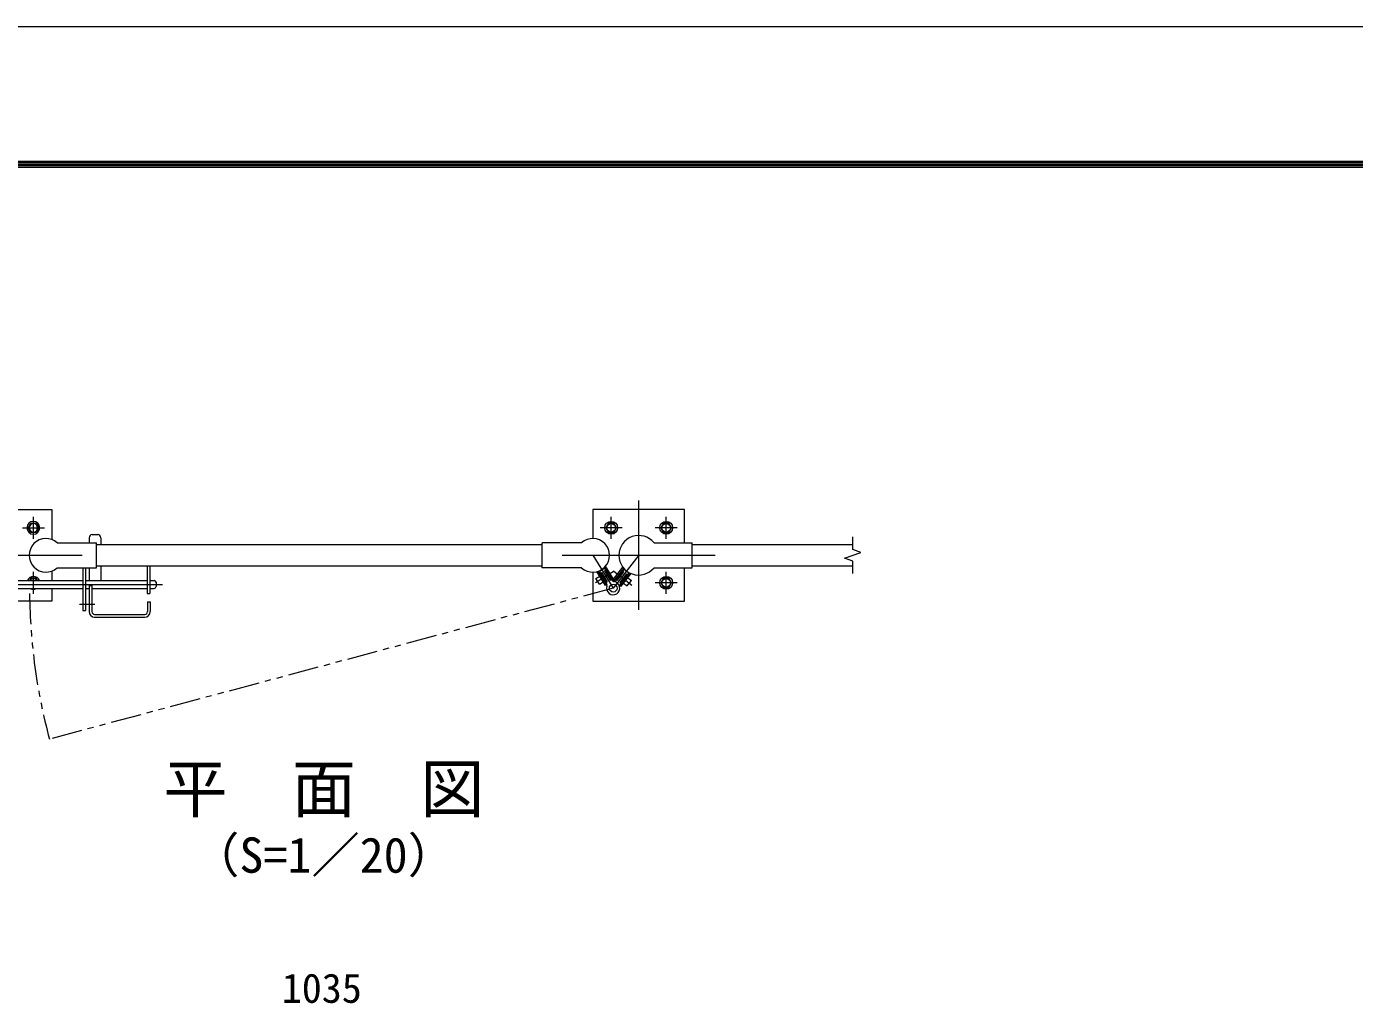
# Model space of a CAD drawing. Units: millimetres, scale not verified. Extents: x -4200 to 4200, y -2970 to 2970.
# Drawn here: x -2585 to -413, y 1372 to 2970 of the extents above; entities that cross this region are included whole.
import ezdxf
from ezdxf.enums import TextEntityAlignment as Align

# ---------------------------------------------------------------- set-up
doc = ezdxf.new("R2010")
doc.units = ezdxf.units.MM
doc.header["$LTSCALE"] = 20
doc.linetypes.add('USER1', pattern=[50.8, 31.75, -6.35, 6.35, -6.35])
doc.linetypes.add('USER2', pattern=[5, 2.5, -0.5, 0.5, -0.5, 0.5, -0.5])
doc.layers.add('0-0_D-TTL-TXT', color=7, linetype='Continuous')
for name, color, linetype, lineweight in [('0-1_D-BMK', 2, 'USER1', 13), ('0-2_D-STR1', 1, 'Continuous', 18), ('0-3_D-STR3', 3, 'Continuous', 13), ('0-4_D-STR-DIM', 7, 'Continuous', 9), ('0-5_0', 3, 'Continuous', 18), ('0-8_D-TTL', 7, 'Continuous', 9)]:
    doc.layers.add(name, color=color, linetype=linetype, lineweight=lineweight)
doc.styles.add('ＭＳ ゴシック', font='')
doc.styles.get('ＭＳ ゴシック').set_extended_font_data('MS Gothic')

# ---------------------------------------------------------------- blocks, each defined once
blk = doc.blocks.new('M10-平')
at = {"layer": '0-5_0'}
blk.add_lwpolyline([(152.6, -88.1), (152.6, 88.1), (0, 176.2), (-152.6, 88.1), (-152.6, -88.1), (0, -176.2)], close=True, dxfattribs=at)
for radius in [210, 138.5]:
    blk.add_circle((0, 0), radius, dxfattribs=at)

msp = doc.modelspace()

# ---------------------------------------------------------------- linework, layer by layer
at = {"layer": '0-1_D-BMK'}
for p, q in [((-1584.05, 2015.38), (-1584.05, 2194.33)), ((-2574.05, 2131.94), (-2574.05, 2167.77)), ((-1629.05, 2131.94), (-1629.05, 2167.77)), ((-1539.05, 2131.94), (-1539.05, 2167.77)), ((-2591.96, 2149.85), (-2556.13, 2149.85)), ((-1611.13, 2149.85), (-1646.96, 2149.85)), ((-1521.13, 2149.85), (-1556.96, 2149.85)), ((-2744.05, 2104.85), (-2494.05, 2104.85)), ((-1709.05, 2104.85), (-1459.05, 2104.85)), ((-1659.2, 2104.85), (-1625.78, 2051.04)), ((-1584.05, 2104.85), (-1625.78, 2051.04)), ((-2574.05, 2041.94), (-2574.05, 2077.77)), ((-1624.2, 2078.85), (-1654.64, 2059.95)), ((-1624.56, 2078.95), (-1595.11, 2056.11)), ((-1539.05, 2041.94), (-1539.05, 2077.77)), ((-2680.36, 2057.15), (-2362.7, 2057.15)), ((-1521.13, 2059.85), (-1556.96, 2059.85)), ((-2498.82, 2024.65), (-2473.68, 2024.65))]:
    msp.add_line(p, q, dxfattribs=at)
at = {"layer": '0-1_D-BMK', "linetype": 'USER2'}
msp.add_line((-1625.78, 2051.04), (-2547.79, 1803.98), dxfattribs=at)
msp.add_arc((-1625.78, 2051.04), 954.54, 180.5332, 195, dxfattribs=at)
at = {"layer": '0-2_D-STR1'}
for p, q in [((-2470.9, 2122.35), (-1741.7, 2122.35)), ((-1496.55, 2122.35), (-1234.05, 2122.35)), ((-2470.9, 2087.35), (-1741.7, 2087.35)), ((-1496.55, 2087.35), (-1234.05, 2087.35))]:
    msp.add_line(p, q, dxfattribs=at)
at = {"layer": '0-3_D-STR3'}
for p, q in [((-2482.9, 2133.65), (-2482.9, 2125.2)), ((-2477.9, 2138.65), (-2468.9, 2138.65)), ((-2463.9, 2133.65), (-2463.9, 2122.35)), ((-2534.9, 2125.2), (-2470.9, 2125.2)), ((-1677.69, 2125.2), (-1741.7, 2125.2)), ((-1558.9, 2125.2), (-1496.55, 2125.2)), ((-2463.9, 2087.35), (-2463.9, 2063.65)), ((-2387.9, 2087.35), (-2387.9, 2042.15)), ((-2383.4, 2087.35), (-2383.4, 2042.15)), ((-1626.11, 2062.95), (-1639.94, 2085.22)), ((-1624.16, 2064.17), (-1638.31, 2086.96)), ((-1625.02, 2065.56), (-1609.76, 2085.23)), ((-2616.75, 2063.65), (-2493.4, 2063.65)), ((-2567.42, 2063.64), (-2569.64, 2067.48)), ((-2544.05, 2078.99), (-2544.05, 2063.65)), ((-2488.9, 2084.5), (-2488.9, 2014.65)), ((-2488.9, 2063.65), (-2387.9, 2063.65)), ((-2482.9, 2084.5), (-2482.9, 2063.65)), ((-2383.4, 2063.65), (-2376.4, 2063.65)), ((-1654.11, 2066.71), (-1647.73, 2070.66)), ((-1648.3, 2057.36), (-1654.11, 2066.71)), ((-1638.24, 2055.37), (-1652.42, 2078.2)), ((-1636.31, 2056.62), (-1650.13, 2078.89)), ((-1647.8, 2078.91), (-1648.12, 2077.54)), ((-1648.12, 2077.54), (-1636.48, 2058.79)), ((-1647.8, 2078.91), (-1641, 2083.14)), ((-1646.8, 2075.41), (-1645.1, 2076.47)), ((-1645.78, 2071.88), (-1644.93, 2072.4)), ((-1645.1, 2076.47), (-1635.6, 2061.18)), ((-1639.13, 2063.06), (-1644.93, 2072.4)), ((-1641, 2083.14), (-1639.62, 2082.81)), ((-1640, 2079.63), (-1638.3, 2080.69)), ((-1640, 2079.63), (-1630.51, 2064.34)), ((-1639.62, 2082.81), (-1627.98, 2064.07)), ((-1630.51, 2064.34), (-1628.81, 2065.4)), ((-1626.11, 2062.95), (-1624.16, 2064.17)), ((-1624.21, 2062.85), (-1625.12, 2063.57)), ((-1624.21, 2062.85), (-1608.27, 2083.41)), ((-1621.27, 2065.01), (-1619.69, 2063.78)), ((-1608.66, 2078.01), (-1619.69, 2063.78)), ((-1603.92, 2074.33), (-1614.95, 2060.1)), ((-1614.72, 2055.5), (-1598.78, 2076.06)), ((-1600.81, 2075.08), (-1614.33, 2057.64)), ((-1612.9, 2054.09), (-1596.65, 2075.06)), ((-1611.34, 2061.5), (-1604.6, 2070.19)), ((-1610.24, 2079.23), (-1608.66, 2078.01)), ((-1607.31, 2081.38), (-1600.98, 2076.48)), ((-1604.6, 2070.19), (-1603.81, 2069.58)), ((-1603.92, 2074.33), (-1602.34, 2073.1)), ((-1602.8, 2054.88), (-1596.06, 2063.57)), ((-1601.99, 2068.17), (-1596.06, 2063.57)), ((-1600.98, 2076.48), (-1600.81, 2075.08)), ((-2616.75, 2050.65), (-2493.4, 2050.65)), ((-2488.9, 2050.65), (-2482.9, 2050.65)), ((-2482.9, 2055.65), (-2482.9, 2012.65)), ((-2482.9, 2055.65), (-2478.4, 2055.65)), ((-2478.4, 2055.65), (-2478.4, 2012.65)), ((-2478.4, 2050.65), (-2387.9, 2050.65)), ((-2387.9, 2042.15), (-2383.4, 2042.15)), ((-2383.4, 2050.65), (-2376.4, 2050.65)), ((-2373.4, 2060.65), (-2373.4, 2053.65)), ((-1648.3, 2057.36), (-1641.93, 2061.32)), ((-1639.98, 2062.53), (-1639.13, 2063.06)), ((-1636.31, 2056.62), (-1638.26, 2055.41)), ((-1637.3, 2060.12), (-1635.6, 2061.18)), ((-1614.95, 2060.1), (-1613.37, 2058.88)), ((-1614.72, 2055.5), (-1612.9, 2054.09)), ((-1611.34, 2061.5), (-1610.55, 2060.88)), ((-1608.73, 2059.47), (-1602.8, 2054.88)), ((-2387.4, 2028.65), (-2387.4, 2012.65)), ((-2387.4, 2028.65), (-2382.9, 2028.65)), ((-2382.9, 2028.65), (-2382.9, 2012.65)), ((-2473.9, 2008.15), (-2391.9, 2008.15)), ((-2473.9, 2003.65), (-2391.9, 2003.65))]:
    msp.add_line(p, q, dxfattribs=at)
for points in [[(-2694.05, 2125.2), (-2694.05, 2179.85), (-2544.05, 2179.85), (-2544.05, 2130.72)], [(-1509.05, 2125.2), (-1509.05, 2179.85), (-1659.05, 2179.85), (-1659.05, 2132.35)], [(-2534.9, 2084.5), (-2470.9, 2084.5), (-2470.9, 2125.2)], [(-1677.69, 2084.5), (-1741.7, 2084.5), (-1741.7, 2125.2)], [(-1558.9, 2084.5), (-1496.55, 2084.5), (-1496.55, 2125.2)], [(-2544.05, 2050.65), (-2544.05, 2029.85), (-2694.05, 2029.85), (-2694.05, 2084.5)], [(-2569.64, 2067.48), (-2578.45, 2067.48), (-2580.66, 2063.65)], [(-2493.4, 2084.5), (-2493.4, 2014.65), (-2488.9, 2014.65)], [(-1659.05, 2077.36), (-1659.05, 2029.85), (-1509.05, 2029.85), (-1509.05, 2084.5)], [(-1607.31, 2081.38), (-1608.71, 2081.21), (-1622.23, 2063.77)]]:
    msp.add_lwpolyline(points, dxfattribs=at)
msp.add_circle((-1625.78, 2051.04), 6.3, dxfattribs=at)
for centre, radius, start, end in [((-2553.4, 2104.85), 27.5, 47.73142, 312.26858), ((-2477.9, 2133.65), 5, 90, 180), ((-2468.9, 2133.65), 5, 0, 90), ((-1659.2, 2104.85), 27.5, 227.73142, 132.26858), ((-1584.05, 2104.85), 32.35, 38.9806, 321.0194), ((-2574.05, 2059.85), 10.5, 21.21557, 158.78443), ((-2574.05, 2059.85), 6.93, 33.27718, 146.72282), ((-2376.4, 2060.65), 3, 0, 90), ((-1623.73, 2066.7), 5, 211.84053, 262.57528), ((-1626.18, 2066.83), 5, 281.21846, 322.21032), ((-2574.05, 2059.85), 10.5, 241.17846, 298.82154), ((-2376.4, 2053.65), 3, 270, 0), ((-1625.78, 2051.04), 10.8, 161.10578, 82.57528), ((-1640.72, 2056.15), 5, 341.10578, 31.84053), ((-1610.38, 2054.58), 5, 142.21032, 192.94508), ((-2473.9, 2012.65), 9, 180, 270), ((-2473.9, 2012.65), 4.5, 180, 270), ((-2391.9, 2012.65), 4.5, 270, 0), ((-2391.9, 2012.65), 9, 270, 0)]:
    msp.add_arc(centre, radius, start, end, dxfattribs=at)
at = {"layer": '0-4_D-STR-DIM'}
for p, q in [((-1234.05, 2114.47), (-1234.05, 2134.85)), ((-1247.26, 2100.04), (-1220.83, 2109.66)), ((-1220.83, 2109.66), (-1234.05, 2114.47)), ((-1234.05, 2095.23), (-1247.26, 2100.04)), ((-1234.05, 2074.85), (-1234.05, 2095.23))]:
    msp.add_line(p, q, dxfattribs=at)
at = {"layer": '0-8_D-TTL', "color": 2, "lineweight": 18}
msp.add_lwpolyline([(-4200, 2970), (4200, 2970), (4200, -2970), (-4200, -2970)], close=True, dxfattribs=at)
at = {"layer": '0-8_D-TTL'}
for points in [[(-3930, 2750), (3930, 2750), (3930, -2750), (-3930, -2750)], [(-3927.5, 2747.5), (3927.5, 2747.5), (3927.5, -2747.5), (-3927.5, -2747.5)], [(-3925, 2745), (3925, 2745), (3925, -2745), (-3925, -2745)], [(-3922.5, 2742.5), (3922.5, 2742.5), (3922.5, -2742.5), (-3922.5, -2742.5)], [(-3920, 2740), (3920, 2740), (3920, -2740), (-3920, -2740)]]:
    msp.add_lwpolyline(points, close=True, dxfattribs=at)

# ---------------------------------------------------------------- block references
at = {"layer": '0-3_D-STR3', "yscale": 0.05}
for p, xscale, rotation in [((-2574.05, 2149.85), -0.05, 330), ((-1629.05, 2149.85), 0.05, 30), ((-1539.05, 2149.85), 0.05, 30), ((-1539.05, 2059.85), 0.05, 30)]:
    msp.add_blockref('M10-平', p, dxfattribs=dict(at, xscale=xscale, rotation=rotation))

# ---------------------------------------------------------------- texts
at = {"layer": '0-0_D-TTL-TXT', "style": 'ＭＳ ゴシック'}
for s, height, p in [('平\u3000面\u3000図', 76.98, (-2361.44, 1661.33)), ('（S=1／20）', 57.77, (-2315.96, 1568.13))]:
    msp.add_text(s, height=height, dxfattribs=at).set_placement(p, align=Align.BOTTOM_LEFT)
at = {"layer": '0-4_D-STR-DIM', "style": 'ＭＳ ゴシック'}
msp.add_text('1035', height=48.09, dxfattribs=at).set_placement((-2167.8, 1358.12), align=Align.BOTTOM_LEFT)

doc.saveas('drawing.dxf')
